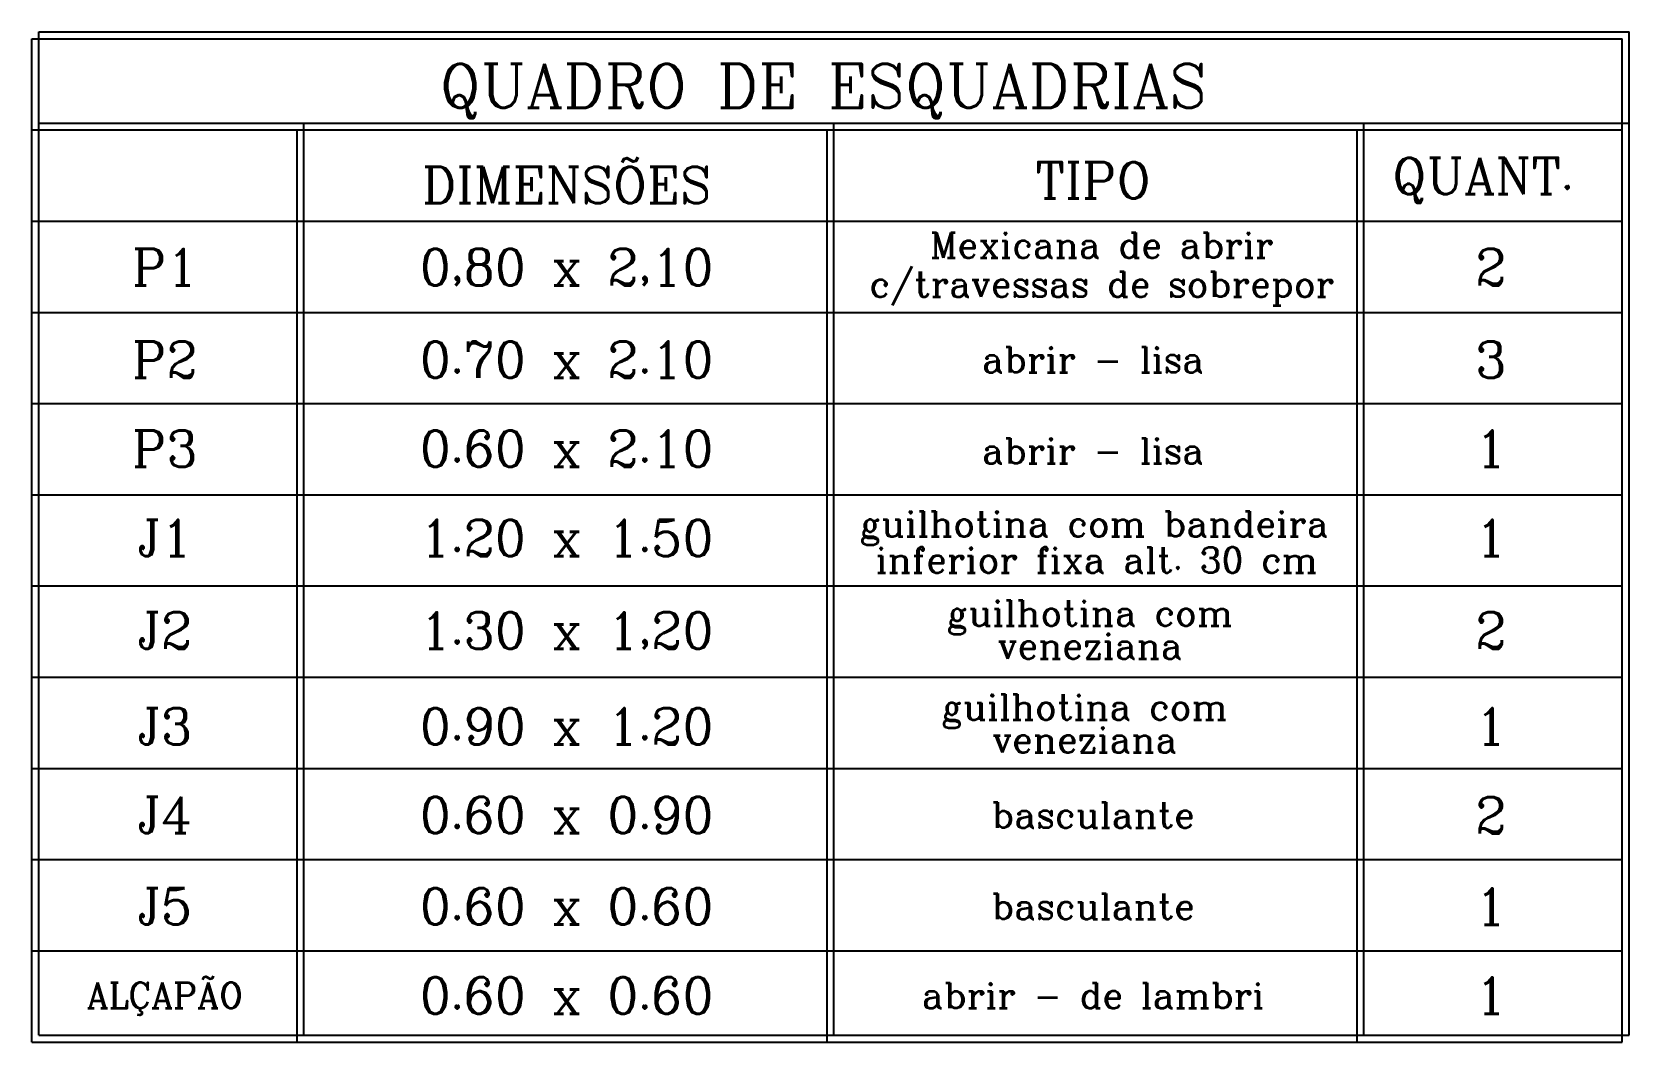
# Model space of a CAD drawing. Extents: x -7 to 226, y -20 to 32.
# Drawn here: x 121.993 to 126.371, y -20.099 to -17.33 of the extents above; entities that cross this region are included whole.
import ezdxf
from ezdxf.enums import TextEntityAlignment as Align

# ---------------------------------------------------------------- set-up
doc = ezdxf.new("R2010")
doc.units = 0
doc.header["$LTSCALE"] = 20
doc.layers.add('DIM', color=244, linetype='CONTINUOUS')
doc.layers.add('EQUIPAMENTOS', color=1, linetype='CONTINUOUS')
doc.styles.add('ROMANC', font='romanc.shx', dxfattribs={"height": 0.08})

msp = doc.modelspace()

# ---------------------------------------------------------------- linework, layer by layer
at = {"layer": 'EQUIPAMENTOS', "linetype": 'CONTINUOUS'}
for p, q in [((122.0118, -17.3301), (126.3713, -17.3301)), ((122.0118, -20.0801), (122.0118, -17.3301)), ((126.3713, -20.0801), (126.3713, -17.3301)), ((121.9931, -20.0987), (121.9931, -17.3487)), ((121.9931, -17.3487), (126.3527, -17.3487)), ((126.3527, -20.0987), (126.3527, -17.3487)), ((121.9931, -17.5987), (126.3527, -17.5987)), ((122.0118, -17.5801), (126.3713, -17.5801)), ((122.7197, -20.0987), (122.7197, -17.5987)), ((122.7384, -20.0801), (122.7384, -17.5801)), ((124.1729, -20.0987), (124.1729, -17.5987)), ((124.1916, -20.0801), (124.1916, -17.5801)), ((125.6261, -20.0987), (125.6261, -17.5987)), ((125.6447, -20.0801), (125.6447, -17.5801)), ((121.9931, -17.8487), (126.3527, -17.8487)), ((121.9931, -18.0987), (126.3527, -18.0987)), ((121.9931, -18.3487), (126.3527, -18.3487)), ((121.9931, -18.5987), (126.3527, -18.5987)), ((121.9931, -18.8487), (126.3527, -18.8487)), ((121.9931, -19.0987), (126.3527, -19.0987)), ((121.9931, -19.3487), (126.3527, -19.3487)), ((121.9931, -19.5987), (126.3527, -19.5987)), ((121.9931, -19.8487), (126.3527, -19.8487)), ((122.0118, -20.0801), (126.3713, -20.0801)), ((121.9931, -20.0987), (126.3527, -20.0987))]:
    msp.add_line(p, q, dxfattribs=at)

# ---------------------------------------------------------------- texts
at = {"layer": 'DIM', "color": 1, "linetype": 'CONTINUOUS', "style": 'ROMANC'}
for s, height, p in [('QUADRO DE ESQUADRIAS', 0.12, (124.1623, -17.4921)), ('DIMENSÕES', 0.1, (123.4589, -17.7367)), ('TIPO', 0.1, (124.902, -17.7367)), ('QUANT.', 0.1, (125.9705, -17.7367))]:
    msp.add_text(s, height=height, dxfattribs=at).set_placement(p, align=Align.MIDDLE)
at = {"layer": 'DIM', "color": 30, "linetype": 'CONTINUOUS', "style": 'ROMANC'}
for s, height, p in [(' Mexicana de abrir', 0.07, (124.902, -17.9144)), ('P1', 0.1, (122.3574, -17.9748)), ('0,80 x 2,10', 0.1, (123.4589, -17.9748)), ('2', 0.1, (125.9925, -17.9748)), (' c/travessas de sobrepor', 0.07, (124.902, -18.0265)), ('P2', 0.1, (122.3574, -18.2281)), ('0.70 x 2.10', 0.1, (123.4589, -18.2281)), ('abrir - lisa', 0.07, (124.902, -18.2281)), ('3', 0.1, (125.9925, -18.2281)), ('P3', 0.1, (122.3574, -18.4721)), ('0.60 x 2.10', 0.1, (123.4589, -18.4721)), ('1', 0.1, (125.9925, -18.4721)), ('abrir - lisa', 0.07, (124.902, -18.4781)), ('guilhotina com bandeira', 0.07, (124.9058, -18.6899)), ('J1', 0.1, (122.3574, -18.7173)), ('1.20 x 1.50', 0.1, (123.4589, -18.7173)), ('1', 0.1, (125.9925, -18.7173)), (' inferior fixa alt. 30 cm', 0.07, (124.8882, -18.7775)), ('guilhotina com', 0.07, (124.8941, -18.9346)), ('J2', 0.1, (122.3574, -18.9707)), ('1.30 x 1,20', 0.1, (123.4589, -18.9707)), ('2', 0.1, (125.9925, -18.9707)), ('veneziana', 0.07, (124.8941, -19.0129)), ('guilhotina com', 0.07, (124.8794, -19.1919)), ('J3', 0.1, (122.3574, -19.2333)), ('0.90 x 1.20', 0.1, (123.4589, -19.2333)), ('1', 0.1, (125.9925, -19.2333)), ('veneziana', 0.07, (124.8794, -19.2703)), ('J4', 0.1, (122.3574, -19.4766)), ('0.60 x 0.90', 0.1, (123.4589, -19.4766)), ('2', 0.1, (125.9925, -19.4773)), ('basculante', 0.07, (124.902, -19.4766)), ('J5', 0.1, (122.3574, -19.7266)), ('0.60 x 0.60', 0.1, (123.4589, -19.7266)), ('basculante', 0.07, (124.902, -19.7266)), ('1', 0.1, (125.9925, -19.7273)), ('ALÇAPÃO', 0.07, (122.3574, -19.9713)), ('0.60 x 0.60', 0.1, (123.4589, -19.9713)), ('abrir - de lambri', 0.07, (124.902, -19.9713)), ('1', 0.1, (125.9925, -19.9713))]:
    msp.add_text(s, height=height, dxfattribs=at).set_placement(p, align=Align.MIDDLE)

doc.saveas('drawing.dxf')
